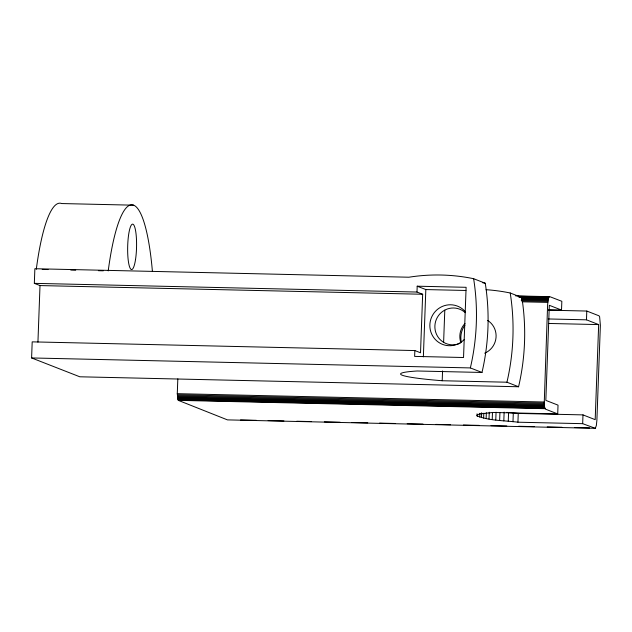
<?xml version="1.0" encoding="UTF-8"?>
<svg xmlns="http://www.w3.org/2000/svg" width="632" height="632" viewBox="0 0 632 632"><rect width="100%" height="100%" fill="white"/><g stroke="black" fill="none" stroke-linecap="round" stroke-linejoin="round"><path stroke-width="0.95" d="M518.572 386.76L79.814 376.791L31.6 357.949L32.193 341.857L414.845 350.555L420.517 352.767L422.658 294.259L416.986 292.047L34.333 283.349L34.871 268.726L408.896 277.219A187.159 183.09 -68.7 0 1 473.629 278.696L485.258 283.239A229.677 224.676 -68.7 0 1 481.987 372.461L417.246 370.992A88.369 6.162 2.1 0 0 442.21 380.74L506.943 382.21L518.572 386.76A229.677 224.676 -68.7 0 0 521.842 297.538L510.214 292.987A187.159 183.09 -68.7 0 0 486.079 289.701M37.936 342.125L40.006 285.569L34.333 283.349M548.544 310.178L586.796 311.047L598.994 315.81L599.618 316.735L600.376 325.251L596.885 420.327L596.339 425.534L595.312 428.314L227.465 419.885L178.256 400.348L177.276 393.673L177.821 378.876M414.845 350.555L414.632 356.401L463.54 357.514L466.116 287.307L417.199 286.193L416.986 292.047M423.361 356.843L425.826 289.567L417.199 286.193M442.21 380.74L442.566 370.937M443.609 342.505L444.794 310.146M595.312 428.314L582.664 423.669L517.932 422.2C504.328 420.399 489.768 420.975 476.939 415.824L477.01 413.873M477.46 416.259L477.539 414.316M479.743 417.167L479.886 413.265M481.489 417.634L481.671 412.759M483.622 418.108L483.804 413.225M486.134 418.574L486.348 412.728M489.002 419.048L489.255 412.222M492.217 419.522L492.47 412.696M495.772 419.988L496.057 412.19M499.643 420.454L499.928 412.649M503.815 420.904L504.131 412.127M508.262 421.354L508.586 412.578L506.809 412.396M512.979 421.781L513.303 413.004L508.586 412.578M517.932 422.2L518.256 413.423L513.303 413.004M557.708 413.921L558.032 405.144L545.835 400.38L549.319 305.303L561.516 310.067L561.84 301.29L549.413 296.519L548.347 298.628L547.62 304.64L544.199 404.188L544.705 407.648L545.511 409.157L557.708 413.921L492.976 412.451L480.241 413.873L477.745 414.6L476.939 415.824M582.664 423.669L582.988 414.892L518.256 413.423M582.988 414.892L595.186 419.664L598.67 324.587L586.472 319.824L586.796 311.047M133.644 205.187L61.715 203.551A129.473 25.312 -88.7 0 0 36.293 269.279M42.202 269.414L48.111 269.548M70.776 270.062L75.706 270.172M98.363 270.693L103.293 270.804M425.826 289.567L465.934 290.475M515.665 295.895L549.192 296.653M518.398 296.25L548.963 296.945M40.006 285.569L422.658 294.259M519.164 296.7L548.75 297.372M518.959 297.261L548.537 297.941M521.716 298.028L548.347 298.628M521.542 298.833L548.165 299.434M521.384 299.734L548.007 300.342M521.25 300.729L547.873 301.33M522.119 301.812L547.762 302.388M548.766 309.783L561.516 310.067M548.221 318.955L586.472 319.824M548.379 323.45L598.67 324.587M31.6 357.949L470.358 367.919L481.987 372.461M177.276 393.673L544.105 402.007M177.308 394.787L544.136 403.121M177.371 395.853L544.199 404.188M177.458 396.857L544.286 405.191M177.576 397.781L544.405 406.115M177.718 398.602L544.539 406.937M177.876 399.313L544.705 407.648M178.058 399.898L544.887 408.233M179.243 400.372L545.084 408.683M240.547 419.956L256.323 420.32M268.158 420.588L283.934 420.944M296.748 421.236L311.544 421.576M324.358 421.86L340.142 422.223M351.969 422.492L367.753 422.848M379.587 423.116L395.363 423.479M407.198 423.748L422.974 424.104M435.788 424.396L450.584 424.728M463.398 425.02L479.182 425.383M491.009 425.652L506.793 426.007M518.619 426.276L534.403 426.632M547.217 426.924L562.014 427.264M574.828 427.556L589.624 427.888M464.101 339.668A20.54 20.098 -68.7 0 1 435.195 339.368A20.54 20.098 -68.7 0 1 436.759 310.012A20.54 20.098 -68.7 0 1 465.571 312.01M461.313 342.149A20.54 20.098 -68.7 0 1 464.939 325.18M460.214 343.223A18.486 18.083 -68.7 0 1 437.526 336.256A18.486 18.083 -68.7 0 1 441.492 312.35A18.486 18.083 -68.7 0 1 465.286 312.674M487.659 320.448A18.486 18.083 -68.7 0 1 496.025 337.607A18.486 18.083 -68.7 0 1 484.673 353.201M460.783 342.339A18.486 18.083 -68.7 0 1 464.986 323.489M108.214 270.915A129.473 25.312 -88.7 0 1 131.78 204.815A129.473 25.312 -88.7 0 1 152.399 271.262M473.629 278.696A229.677 224.676 -68.7 0 1 470.358 367.919M519.188 297.008A187.159 183.09 -68.7 0 1 521.842 297.538M510.214 292.987A229.677 224.676 -68.7 0 1 506.943 382.21M482.603 282.709A187.159 183.09 -68.7 0 1 485.258 283.239M135.532 259.491A22.744 4.448 -88.7 0 0 132.902 224.186A22.744 4.448 -88.7 0 0 127.909 256.932A22.744 4.448 -88.7 0 0 135.532 259.491"/></g></svg>
